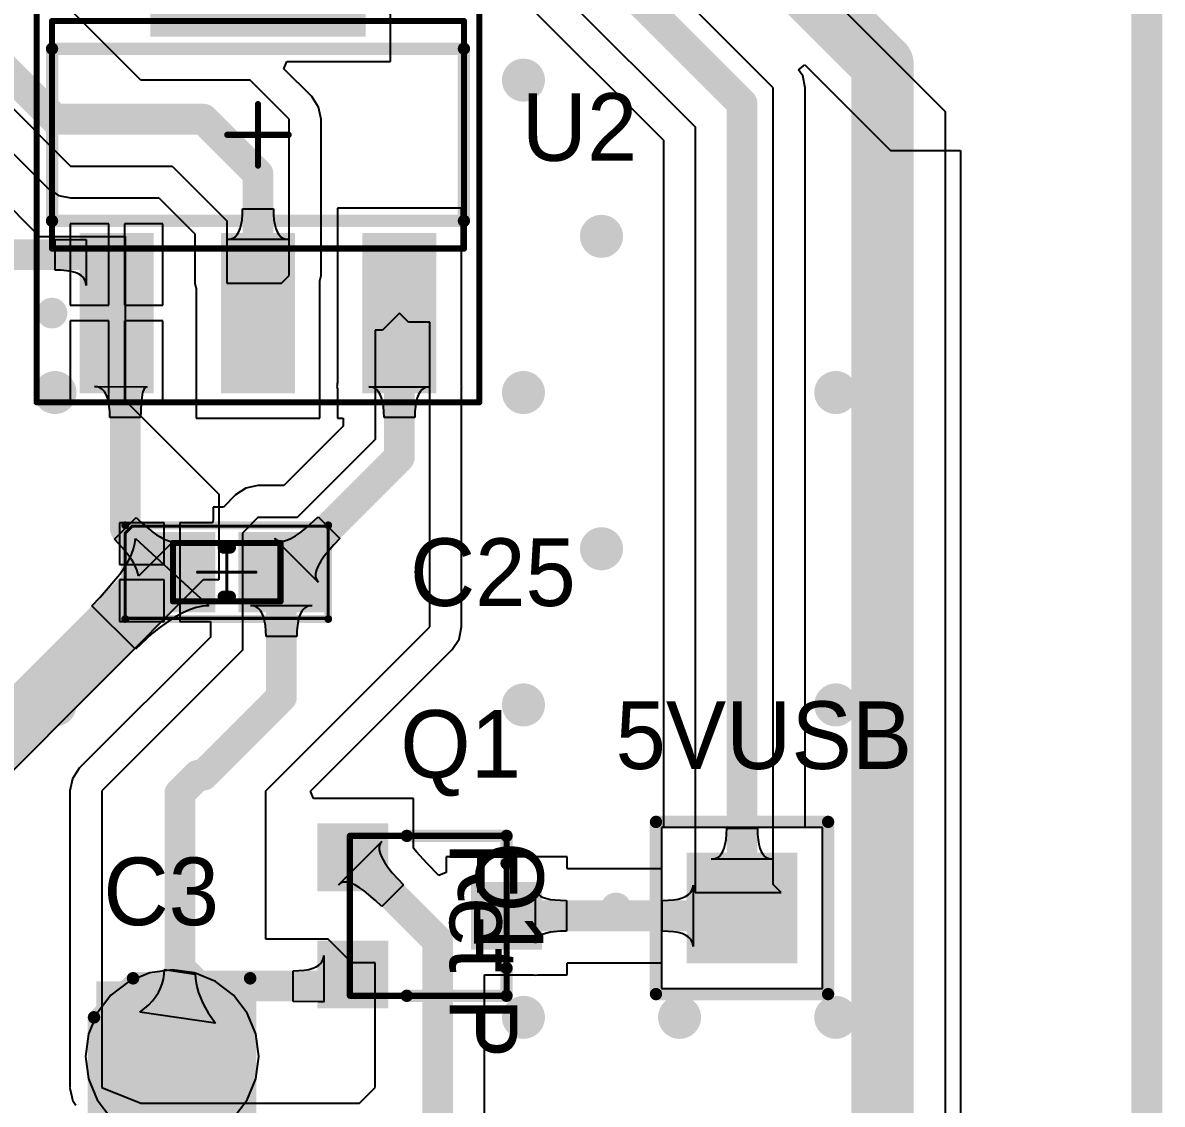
# Model space of a CAD drawing. Header units: millimetres. Extents: x -0.28 to 4.38, y -0.01 to 4.88.
# Drawn here: x 2.669 to 3.399, y 2.439 to 3.132 of the extents above; entities that cross this region are included whole.
import ezdxf

# ---------------------------------------------------------------- set-up
doc = ezdxf.new("R2010")
doc.units = ezdxf.units.MM
doc.header["$MEASUREMENT"] = 0
for name, color, linetype in [('BottomLayer', 5, 'Continuous'), ('BottomSolder', 6, 'Continuous'), ('Mechanical1', 6, 'Continuous'), ('Mechanical13', 56, 'Continuous'), ('Mechanical15', 56, 'Continuous'), ('Mechanical2', 216, 'Continuous'), ('Mechanical3', 76, 'Continuous'), ('Mechanical7', 56, 'Continuous'), ('MultiLayer', 9, 'Continuous'), ('PadHoleLayer', 156, 'Continuous'), ('TopLayer', 1, 'Continuous'), ('TopOverlay', 2, 'Continuous'), ('TopPaste', 8, 'Continuous'), ('TopSolder', 216, 'Continuous'), ('ViaHoleLayer', 16, 'Continuous')]:
    doc.layers.add(name, color=color, linetype=linetype)

# ---------------------------------------------------------------- blocks, each defined once
blk = doc.blocks.new('JP2_CLOSED_22')
at = {"layer": 'BottomLayer', "const_width": 0.035}
for points in [[(-0.0175, 0, 1), (0.0175, 0, 1)], [(-0.0175, -0.1, 1), (0.0175, -0.1, 1)]]:
    blk.add_lwpolyline(points, format="xyb", close=True, dxfattribs=at)
at = {"layer": 'BottomSolder', "const_width": 0.039}
for points in [[(-0.0195, 0, 1), (0.0195, 0, 1)], [(-0.0195, -0.1, 1), (0.0195, -0.1, 1)]]:
    blk.add_lwpolyline(points, format="xyb", close=True, dxfattribs=at)
at = {"layer": 'Mechanical2'}
blk.add_solid([(-0.048, -0.151), (0.0495, -0.151), (-0.048, 0.048), (0.0495, 0.048)], dxfattribs=at)
at = {"layer": 'Mechanical3'}
blk.add_solid([(-0.0485, -0.148), (0.0485, -0.148), (-0.0485, 0.048), (0.0485, 0.048)], dxfattribs=at)
at = {"layer": 'MultiLayer', "const_width": 0.035}
for points in [[(-0.0175, 0, 1), (0.0175, 0, 1)], [(-0.0175, -0.1, 1), (0.0175, -0.1, 1)]]:
    blk.add_lwpolyline(points, format="xyb", close=True, dxfattribs=at)
at = {"layer": 'PadHoleLayer', "const_width": 0.02}
for points in [[(-0.01, 0, 1), (0.01, 0, 1)], [(-0.01, -0.1, 1), (0.01, -0.1, 1)]]:
    blk.add_lwpolyline(points, format="xyb", close=True, dxfattribs=at)
at = {"layer": 'TopLayer', "const_width": 0.035}
for points in [[(-0.0175, 0, 1), (0.0175, 0, 1)], [(-0.0175, -0.1, 1), (0.0175, -0.1, 1)]]:
    blk.add_lwpolyline(points, format="xyb", close=True, dxfattribs=at)
at = {"layer": 'TopOverlay', "const_width": 0.008}
for points in [[(-0.05, 0.025), (-0.025, 0.05)], [(-0.025, 0.05), (0.05, 0.05)], [(0.05, 0.05), (0.05, -0.15)], [(-0.05, -0.15), (-0.05, 0.025)], [(-0.05, -0.15), (0.05, -0.15)]]:
    blk.add_lwpolyline(points, dxfattribs=at)
at = {"layer": 'TopOverlay', "const_width": 0.004}
for points in [[(-0.027, 0.05, 1), (-0.023, 0.05, 1)], [(-0.027, 0.05, 1), (-0.023, 0.05, 1)], [(0.048, 0.05, 1), (0.052, 0.05, 1)], [(0.048, 0.05, 1), (0.052, 0.05, 1)], [(-0.052, 0.025, 1), (-0.048, 0.025, 1)], [(-0.052, 0.025, 1), (-0.048, 0.025, 1)], [(-0.052, -0.15, 1), (-0.048, -0.15, 1)], [(-0.052, -0.15, 1), (-0.048, -0.15, 1)], [(0.048, -0.15, 1), (0.052, -0.15, 1)], [(0.048, -0.15, 1), (0.052, -0.15, 1)]]:
    blk.add_lwpolyline(points, format="xyb", close=True, dxfattribs=at)
at = {"layer": 'TopSolder', "const_width": 0.039}
for points in [[(-0.0195, 0, 1), (0.0195, 0, 1)], [(-0.0195, -0.1, 1), (0.0195, -0.1, 1)]]:
    blk.add_lwpolyline(points, format="xyb", close=True, dxfattribs=at)
blk = doc.blocks.new('JP1_D1T_28')
at = {"layer": 'BottomLayer'}
blk.add_solid([(-0.0315, -0.0315), (0.0315, -0.0315), (-0.0315, 0.0315), (0.0315, 0.0315)], dxfattribs=at)
at = {"layer": 'BottomSolder'}
blk.add_solid([(-0.0355, -0.0355), (0.0355, -0.0355), (-0.0355, 0.0355), (0.0355, 0.0355)], dxfattribs=at)
at = {"layer": 'MultiLayer'}
blk.add_solid([(-0.0315, -0.0315), (0.0315, -0.0315), (-0.0315, 0.0315), (0.0315, 0.0315)], dxfattribs=at)
at = {"layer": 'PadHoleLayer', "const_width": 0.02165}
blk.add_lwpolyline([(-0.01083, 0, 1), (0.01083, 0, 1)], format="xyb", close=True, dxfattribs=at)
at = {"layer": 'TopLayer'}
blk.add_solid([(-0.0315, -0.0315), (0.0315, -0.0315), (-0.0315, 0.0315), (0.0315, 0.0315)], dxfattribs=at)
at = {"layer": 'TopOverlay'}
for points, const_width in [([(0.00492, 0.08071, 1), (-0.00492, 0.08071, 1)], 0.00984), ([(-0.00738, 0.08071, 1), (-0.00246, 0.08071, 1)], 0.00492), ([(0.00246, 0.08071, 1), (0.00738, 0.08071, 1)], 0.00492), ([(-0.05709, 0.05512, 1), (-0.05315, 0.05512, 1)], 0.00394), ([(-0.05709, 0.05512, 1), (-0.05315, 0.05512, 1)], 0.00394), ([(0.05315, 0.05512, 1), (0.05709, 0.05512, 1)], 0.00394), ([(0.05315, 0.05512, 1), (0.05709, 0.05512, 1)], 0.00394), ([(-0.05709, -0.05512, 1), (-0.05315, -0.05512, 1)], 0.00394), ([(-0.05709, -0.05512, 1), (-0.05315, -0.05512, 1)], 0.00394), ([(0.05315, -0.05512, 1), (0.05709, -0.05512, 1)], 0.00394), ([(0.05315, -0.05512, 1), (0.05709, -0.05512, 1)], 0.00394)]:
    blk.add_lwpolyline(points, format="xyb", close=True, dxfattribs=dict(at, const_width=const_width))
at = {"layer": 'TopOverlay', "const_width": 0.00787}
for points in [[(-0.05512, 0.05512), (-0.05512, -0.05512)], [(-0.05512, 0.05512), (0.05512, 0.05512)], [(0.05512, 0.05512), (0.05512, -0.05512)], [(-0.05512, -0.05512), (0.05512, -0.05512)]]:
    blk.add_lwpolyline(points, dxfattribs=at)
at = {"layer": 'TopSolder'}
blk.add_solid([(-0.0355, -0.0355), (0.0355, -0.0355), (-0.0355, 0.0355), (0.0355, 0.0355)], dxfattribs=at)
blk = doc.blocks.new('SOT223_39')
at = {"layer": 'Mechanical13', "const_width": 0.00394}
for points in [[(-0.13189, 0.07283), (0.13189, 0.07283)], [(-0.13189, -0.07283), (-0.13189, 0.07283)], [(0.13189, -0.07283), (0.13189, 0.07283)], [(-0.13189, -0.07283), (0.13189, -0.07283)]]:
    blk.add_lwpolyline(points, dxfattribs=at)
at = {"layer": 'Mechanical13', "const_width": 0.00197}
for points in [[(-0.13287, 0.07283, 1), (-0.13091, 0.07283, 1)], [(-0.13287, 0.07283, 1), (-0.13091, 0.07283, 1)], [(0.13091, 0.07283, 1), (0.13287, 0.07283, 1)], [(0.13091, 0.07283, 1), (0.13287, 0.07283, 1)], [(-0.13287, -0.07283, 1), (-0.13091, -0.07283, 1)], [(-0.13287, -0.07283, 1), (-0.13091, -0.07283, 1)], [(0.13091, -0.07283, 1), (0.13287, -0.07283, 1)], [(0.13091, -0.07283, 1), (0.13287, -0.07283, 1)]]:
    blk.add_lwpolyline(points, format="xyb", close=True, dxfattribs=at)
at = {"layer": 'Mechanical15', "const_width": 0.00394}
for points in [[(-0.14173, 0.17126), (0.14173, 0.17126)], [(-0.14173, -0.17126), (-0.14173, 0.17126)], [(0.14173, -0.17126), (0.14173, 0.17126)], [(0, -0.01969), (0, 0.01969)], [(-0.01969, 0), (0.01969, 0)], [(-0.14173, -0.17126), (0.14173, -0.17126)]]:
    blk.add_lwpolyline(points, dxfattribs=at)
at = {"layer": 'Mechanical15', "const_width": 0.00197}
for points in [[(-0.14272, 0.17126, 1), (-0.14075, 0.17126, 1)], [(-0.14272, 0.17126, 1), (-0.14075, 0.17126, 1)], [(0.14075, 0.17126, 1), (0.14272, 0.17126, 1)], [(0.14075, 0.17126, 1), (0.14272, 0.17126, 1)], [(-0.00098, 0.01969, 1), (0.00098, 0.01969, 1)], [(-0.02067, 0, 1), (-0.0187, 0, 1)], [(0.0187, 0, 1), (0.02067, 0, 1)], [(-0.00098, -0.01969, 1), (0.00098, -0.01969, 1)], [(-0.14272, -0.17126, 1), (-0.14075, -0.17126, 1)], [(-0.14272, -0.17126, 1), (-0.14075, -0.17126, 1)], [(0.14075, -0.17126, 1), (0.14272, -0.17126, 1)], [(0.14075, -0.17126, 1), (0.14272, -0.17126, 1)]]:
    blk.add_lwpolyline(points, format="xyb", close=True, dxfattribs=at)
at = {"layer": 'TopLayer'}
for points in [[(0.06496, 0.16142), (-0.06496, 0.16142), (0.06496, 0.06693), (-0.06496, 0.06693)], [(-0.07087, -0.06693), (-0.11024, -0.06693), (-0.07087, -0.16142), (-0.11024, -0.16142)], [(0.01969, -0.06693), (-0.01969, -0.06693), (0.01969, -0.16142), (-0.01969, -0.16142)], [(0.11024, -0.06693), (0.07087, -0.06693), (0.11024, -0.16142), (0.07087, -0.16142)]]:
    blk.add_solid(points, dxfattribs=at)
at = {"layer": 'TopOverlay', "const_width": 0.00787}
for points in [[(-0.13189, 0.05512), (0.13189, 0.05512)], [(-0.13189, -0.05512), (-0.13189, 0.05512)], [(0.13189, -0.05512), (0.13189, 0.05512)], [(-0.13189, -0.05512), (0.13189, -0.05512)]]:
    blk.add_lwpolyline(points, dxfattribs=at)
at = {"layer": 'TopOverlay'}
for points, const_width in [([(-0.13386, 0.05512, 1), (-0.12992, 0.05512, 1)], 0.00394), ([(-0.13386, 0.05512, 1), (-0.12992, 0.05512, 1)], 0.00394), ([(0.12992, 0.05512, 1), (0.13386, 0.05512, 1)], 0.00394), ([(0.12992, 0.05512, 1), (0.13386, 0.05512, 1)], 0.00394), ([(-0.13386, -0.05512, 1), (-0.12992, -0.05512, 1)], 0.00394), ([(-0.13386, -0.05512, 1), (-0.12992, -0.05512, 1)], 0.00394), ([(0.12992, -0.05512, 1), (0.13386, -0.05512, 1)], 0.00394), ([(0.12992, -0.05512, 1), (0.13386, -0.05512, 1)], 0.00394), ([(-0.12697, -0.11417, 1), (-0.13681, -0.11417, 1)], 0.00984), ([(-0.13927, -0.11417, 1), (-0.13435, -0.11417, 1)], 0.00492), ([(-0.12943, -0.11417, 1), (-0.12451, -0.11417, 1)], 0.00492)]:
    blk.add_lwpolyline(points, format="xyb", close=True, dxfattribs=dict(at, const_width=const_width))
at = {"layer": 'TopPaste'}
for points in [[(0.06496, 0.16142), (-0.06496, 0.16142), (0.06496, 0.06693), (-0.06496, 0.06693)], [(-0.07087, -0.06693), (-0.11024, -0.06693), (-0.07087, -0.16142), (-0.11024, -0.16142)], [(0.01969, -0.06693), (-0.01969, -0.06693), (0.01969, -0.16142), (-0.01969, -0.16142)], [(0.11024, -0.06693), (0.07087, -0.06693), (0.11024, -0.16142), (0.07087, -0.16142)]]:
    blk.add_solid(points, dxfattribs=at)
at = {"layer": 'TopSolder'}
for points in [[(0.06896, 0.16542), (-0.06896, 0.16542), (0.06896, 0.06293), (-0.06896, 0.06293)], [(-0.06687, -0.06293), (-0.11424, -0.06293), (-0.06687, -0.16542), (-0.11424, -0.16542)], [(0.02369, -0.06293), (-0.02369, -0.06293), (0.02369, -0.16542), (-0.02369, -0.16542)], [(0.11424, -0.06293), (0.06687, -0.06293), (0.11424, -0.16542), (0.06687, -0.16542)]]:
    blk.add_solid(points, dxfattribs=at)
blk = doc.blocks.new('SOT23F_52')
at = {"layer": 'Mechanical7', "const_width": 0.00394}
for points in [[(-0.05118, -0.05118), (-0.05118, 0.04921)], [(0.05118, 0.04921), (-0.05118, 0.04921)], [(0.05118, -0.05118), (0.05118, 0.04921)], [(0.05118, -0.05118), (-0.05118, -0.05118)]]:
    blk.add_lwpolyline(points, dxfattribs=at)
at = {"layer": 'Mechanical7', "const_width": 0.00197}
for points in [[(-0.05217, 0.04921, 1), (-0.0502, 0.04921, 1)], [(-0.05217, 0.04921, 1), (-0.0502, 0.04921, 1)], [(0.0502, 0.04921, 1), (0.05217, 0.04921, 1)], [(0.0502, 0.04921, 1), (0.05217, 0.04921, 1)], [(-0.05217, -0.05118, 1), (-0.0502, -0.05118, 1)], [(-0.05217, -0.05118, 1), (-0.0502, -0.05118, 1)], [(0.0502, -0.05118, 1), (0.05217, -0.05118, 1)], [(0.0502, -0.05118, 1), (0.05217, -0.05118, 1)]]:
    blk.add_lwpolyline(points, format="xyb", close=True, dxfattribs=at)
at = {"layer": 'Mechanical7'}
for points in [[(-0.01181, 0.04921), (0.01181, 0.04921), (-0.01181, 0.05906), (0.01181, 0.05906)], [(-0.04823, -0.06004), (-0.02461, -0.06004), (-0.04823, -0.0502), (-0.02461, -0.0502)], [(0.02461, -0.06004), (0.04823, -0.06004), (0.02461, -0.0502), (0.04823, -0.0502)]]:
    blk.add_solid(points, dxfattribs=at)
at = {"layer": 'TopLayer'}
for points in [[(-0.01772, 0.03051), (0.01772, 0.03051), (-0.01772, 0.06791), (0.01772, 0.06791)], [(-0.05512, -0.06791), (-0.01969, -0.06791), (-0.05512, -0.03051), (-0.01969, -0.03051)], [(0.01988, -0.06791), (0.05531, -0.06791), (0.01988, -0.03051), (0.05531, -0.03051)]]:
    blk.add_solid(points, dxfattribs=at)
at = {"layer": 'TopOverlay', "const_width": 0.00787}
for points in [[(-0.03346, 0.04921), (-0.05118, 0.04921)], [(-0.05118, -0.01476), (-0.05118, 0.04921)], [(0.03346, 0.04921), (0.05118, 0.04921)], [(0.05118, -0.01476), (0.05118, 0.04921)]]:
    blk.add_lwpolyline(points, dxfattribs=at)
at = {"layer": 'TopOverlay', "const_width": 0.00394}
for points in [[(-0.05315, 0.04921, 1), (-0.04921, 0.04921, 1)], [(-0.05315, 0.04921, 1), (-0.04921, 0.04921, 1)], [(-0.03543, 0.04921, 1), (-0.0315, 0.04921, 1)], [(0.0315, 0.04921, 1), (0.03543, 0.04921, 1)], [(0.04921, 0.04921, 1), (0.05315, 0.04921, 1)], [(0.04921, 0.04921, 1), (0.05315, 0.04921, 1)], [(-0.05315, -0.01476, 1), (-0.04921, -0.01476, 1)], [(0.04921, -0.01476, 1), (0.05315, -0.01476, 1)]]:
    blk.add_lwpolyline(points, format="xyb", close=True, dxfattribs=at)
at = {"layer": 'TopPaste'}
for points in [[(-0.01772, 0.03051), (0.01772, 0.03051), (-0.01772, 0.06791), (0.01772, 0.06791)], [(-0.05512, -0.06791), (-0.01969, -0.06791), (-0.05512, -0.03051), (-0.01969, -0.03051)], [(0.01988, -0.06791), (0.05531, -0.06791), (0.01988, -0.03051), (0.05531, -0.03051)]]:
    blk.add_solid(points, dxfattribs=at)
at = {"layer": 'TopSolder'}
for points in [[(-0.02172, 0.02651), (0.02172, 0.02651), (-0.02172, 0.07191), (0.02172, 0.07191)], [(-0.05912, -0.07191), (-0.01569, -0.07191), (-0.05912, -0.02651), (-0.01569, -0.02651)], [(0.01588, -0.07191), (0.05931, -0.07191), (0.01588, -0.02651), (0.05931, -0.02651)]]:
    blk.add_solid(points, dxfattribs=at)
at = {"layer": 'Mechanical7'}
for s, p in [('Q1', (-0.04724, 0.02953)), ('Fet P', (-0.04724, 0.0128))]:
    blk.add_text(s, height=0.043307, dxfattribs=at).set_placement(p)
blk = doc.blocks.new('CN_SMD_0603_____76')
at = {"layer": 'Mechanical13', "const_width": 0.00394}
for points in [[(-0.03445, 0.0187), (0.03445, 0.0187)], [(-0.03445, -0.0187), (-0.03445, 0.0187)], [(0.03445, -0.0187), (0.03445, 0.0187)], [(-0.03445, -0.0187), (0.03445, -0.0187)]]:
    blk.add_lwpolyline(points, dxfattribs=at)
at = {"layer": 'Mechanical13', "const_width": 0.00197}
for points in [[(-0.03543, 0.0187, 1), (-0.03346, 0.0187, 1)], [(-0.03543, 0.0187, 1), (-0.03346, 0.0187, 1)], [(0.03346, 0.0187, 1), (0.03543, 0.0187, 1)], [(0.03346, 0.0187, 1), (0.03543, 0.0187, 1)], [(-0.03543, -0.0187, 1), (-0.03346, -0.0187, 1)], [(-0.03543, -0.0187, 1), (-0.03346, -0.0187, 1)], [(0.03346, -0.0187, 1), (0.03543, -0.0187, 1)], [(0.03346, -0.0187, 1), (0.03543, -0.0187, 1)]]:
    blk.add_lwpolyline(points, format="xyb", close=True, dxfattribs=at)
at = {"layer": 'Mechanical15', "const_width": 0.00197}
for points in [[(-0.065, 0.025), (-0.06047, 0.02953)], [(-0.06047, 0.02953), (0.065, 0.02953)], [(0.065, 0.02953), (0.065, -0.02953)], [(-0.065, -0.02953), (-0.065, 0.025)], [(0, -0.0187), (0, 0.0187)], [(-0.0187, 0), (0.0187, 0)], [(-0.065, -0.02953), (0.065, -0.02953)]]:
    blk.add_lwpolyline(points, dxfattribs=at)
at = {"layer": 'Mechanical15', "const_width": 0.000984}
for points in [[(-0.06096, 0.02953, 1), (-0.05998, 0.02953, 1)], [(-0.06096, 0.02953, 1), (-0.05998, 0.02953, 1)], [(0.06451, 0.02953, 1), (0.06549, 0.02953, 1)], [(0.06451, 0.02953, 1), (0.06549, 0.02953, 1)], [(-0.06549, 0.025, 1), (-0.06451, 0.025, 1)], [(-0.06549, 0.025, 1), (-0.06451, 0.025, 1)], [(-0.00049, 0.0187, 1), (0.00049, 0.0187, 1)], [(-0.01919, 0, 1), (-0.01821, 0, 1)], [(0.01821, 0, 1), (0.01919, 0, 1)], [(-0.00049, -0.0187, 1), (0.00049, -0.0187, 1)], [(-0.06549, -0.02953, 1), (-0.06451, -0.02953, 1)], [(-0.06549, -0.02953, 1), (-0.06451, -0.02953, 1)], [(0.06451, -0.02953, 1), (0.06549, -0.02953, 1)], [(0.06451, -0.02953, 1), (0.06549, -0.02953, 1)]]:
    blk.add_lwpolyline(points, format="xyb", close=True, dxfattribs=at)
at = {"layer": 'TopLayer'}
for points in [[(-0.01138, -0.02165), (-0.01138, 0.02165), (-0.05862, -0.02165), (-0.05862, 0.02165)], [(0.05862, -0.02165), (0.05862, 0.02165), (0.01138, -0.02165), (0.01138, 0.02165)]]:
    blk.add_solid(points, dxfattribs=at)
at = {"layer": 'TopOverlay'}
for points, const_width in [([(-0.065, 0.03), (0.065, 0.03)], 0.005), ([(-0.065, -0.03), (-0.065, 0.03)], 0.005), ([(0.065, -0.03), (0.065, 0.03)], 0.005), ([(-0.00197, 0.01575), (0.00197, 0.01575)], 0.00787), ([(-0.00197, -0.01575), (0.00197, -0.01575)], 0.00787), ([(-0.065, -0.03), (0.065, -0.03)], 0.005)]:
    blk.add_lwpolyline(points, dxfattribs=dict(at, const_width=const_width))
for points, const_width in [([(-0.06625, 0.03, 1), (-0.06375, 0.03, 1)], 0.0025), ([(-0.06625, 0.03, 1), (-0.06375, 0.03, 1)], 0.0025), ([(0.06375, 0.03, 1), (0.06625, 0.03, 1)], 0.0025), ([(0.06375, 0.03, 1), (0.06625, 0.03, 1)], 0.0025), ([(-0.00394, 0.01575, 1), (0, 0.01575, 1)], 0.00394), ([(0, 0.01575, 1), (0.00394, 0.01575, 1)], 0.00394), ([(-0.00394, -0.01575, 1), (0, -0.01575, 1)], 0.00394), ([(0, -0.01575, 1), (0.00394, -0.01575, 1)], 0.00394), ([(-0.06625, -0.03, 1), (-0.06375, -0.03, 1)], 0.0025), ([(-0.06625, -0.03, 1), (-0.06375, -0.03, 1)], 0.0025), ([(0.06375, -0.03, 1), (0.06625, -0.03, 1)], 0.0025), ([(0.06375, -0.03, 1), (0.06625, -0.03, 1)], 0.0025)]:
    blk.add_lwpolyline(points, format="xyb", close=True, dxfattribs=dict(at, const_width=const_width))
at = {"layer": 'TopPaste'}
for points in [[(-0.01138, -0.02165), (-0.01138, 0.02165), (-0.05862, -0.02165), (-0.05862, 0.02165)], [(0.05862, -0.02165), (0.05862, 0.02165), (0.01138, -0.02165), (0.01138, 0.02165)]]:
    blk.add_solid(points, dxfattribs=at)
at = {"layer": 'TopSolder'}
for points in [[(-0.00738, -0.02565), (-0.00738, 0.02565), (-0.06262, -0.02565), (-0.06262, 0.02565)], [(0.06262, -0.02565), (0.06262, 0.02565), (0.00738, -0.02565), (0.00738, 0.02565)]]:
    blk.add_solid(points, dxfattribs=at)

msp = doc.modelspace()

# ---------------------------------------------------------------- linework, layer by layer
at = {"layer": 'BottomLayer'}
for p, q in [((2.845, 3.49), (3.26, 3.075)), ((3.26, 3.075), (3.26, 1.69609)), ((3.1815, 2.6165), (3.0785, 2.6165)), ((3.0785, 2.6165), (3.0785, 2.5135)), ((3.1815, 2.5135), (3.1815, 2.6165)), ((2.765, 2.52547), (2.75064, 2.52358)), ((2.77936, 2.52358), (2.765, 2.52547)), ((2.73726, 2.51804), (2.72577, 2.50923)), ((2.75064, 2.52358), (2.73726, 2.51804)), ((2.79274, 2.51804), (2.77936, 2.52358)), ((2.80423, 2.50923), (2.79274, 2.51804)), ((3.0785, 2.5135), (3.1815, 2.5135)), ((2.72577, 2.50923), (2.71696, 2.49774)), ((2.81304, 2.49774), (2.80423, 2.50923)), ((2.71696, 2.49774), (2.71142, 2.48436)), ((2.81858, 2.48436), (2.81304, 2.49774)), ((2.71142, 2.48436), (2.70953, 2.47)), ((2.82047, 2.47), (2.81858, 2.48436)), ((2.70953, 2.47), (2.71142, 2.45564)), ((2.81858, 2.45564), (2.82047, 2.47)), ((2.71142, 2.45564), (2.71696, 2.44226)), ((2.81304, 2.44226), (2.81858, 2.45564)), ((2.71696, 2.44226), (2.72577, 2.43077)), ((2.80423, 2.43077), (2.81304, 2.44226))]:
    msp.add_line(p, q, dxfattribs=at)
for points, const_width in [([(2.98311, 3.095, 1), (2.99689, 3.095, 1)], 0.01378), ([(3.03311, 2.995, 1), (3.04689, 2.995, 1)], 0.01378), ([(2.68311, 2.895, 1), (2.69689, 2.895, 1)], 0.01378), ([(2.98311, 2.895, 1), (2.99689, 2.895, 1)], 0.01378), ([(3.18311, 2.895, 1), (3.19689, 2.895, 1)], 0.01378), ([(3.03311, 2.795, 1), (3.04689, 2.795, 1)], 0.01378), ([(2.68311, 2.695, 1), (2.69689, 2.695, 1)], 0.01378), ([(2.98311, 2.695, 1), (2.99689, 2.695, 1)], 0.01378), ([(3.18311, 2.695, 1), (3.19689, 2.695, 1)], 0.01378), ([(2.98311, 2.495, 1), (2.99689, 2.495, 1)], 0.01378), ([(3.08311, 2.495, 1), (3.09689, 2.495, 1)], 0.01378), ([(3.18311, 2.495, 1), (3.19689, 2.495, 1)], 0.01378), ([(2.76971, 2.47963, 1), (2.77955, 2.47963, 1)], 0.00984), ([(2.76008, 2.47, 1), (2.76992, 2.47, 1)], 0.00984)]:
    msp.add_lwpolyline(points, format="xyb", close=True, dxfattribs=dict(at, const_width=const_width))
at = {"layer": 'BottomLayer', "const_width": 0.01969}
msp.add_lwpolyline([(2.765, 2.47), (2.77463, 2.47963)], dxfattribs=at)
at = {"layer": 'Mechanical1'}
for const_width in [0.01969, 0.01181]:
    msp.add_lwpolyline([(3.38925, 0.15387), (3.38925, 3.61843)], dxfattribs=dict(at, const_width=const_width))
at = {"layer": 'MultiLayer', "const_width": 0.01378}
for points in [[(2.98311, 3.095, 1), (2.99689, 3.095, 1)], [(3.03311, 2.995, 1), (3.04689, 2.995, 1)], [(2.68311, 2.895, 1), (2.69689, 2.895, 1)], [(2.98311, 2.895, 1), (2.99689, 2.895, 1)], [(3.18311, 2.895, 1), (3.19689, 2.895, 1)], [(3.03311, 2.795, 1), (3.04689, 2.795, 1)], [(2.68311, 2.695, 1), (2.69689, 2.695, 1)], [(2.98311, 2.695, 1), (2.99689, 2.695, 1)], [(3.18311, 2.695, 1), (3.19689, 2.695, 1)], [(2.98311, 2.495, 1), (2.99689, 2.495, 1)], [(3.08311, 2.495, 1), (3.09689, 2.495, 1)], [(3.18311, 2.495, 1), (3.19689, 2.495, 1)]]:
    msp.add_lwpolyline(points, format="xyb", close=True, dxfattribs=at)
at = {"layer": 'TopLayer'}
for p, q in [((3.15, 3.09), (2.62, 3.62)), ((2.57, 3.595), (3.1, 3.065)), ((2.90958, 3.22658), (3.07961, 3.05655)), ((2.90496, 3.10693), (2.90496, 3.22467)), ((2.745, 3.095), (2.675, 3.165)), ((2.83653, 3.10231), (2.83844, 3.10693)), ((2.85442, 3.08442), (2.83653, 3.10231)), ((2.83844, 3.10693), (2.90496, 3.10693)), ((3.16625, 3.10168), (3.17013, 3.10487)), ((3.16884, 3.0978), (3.16625, 3.10168)), ((3.17013, 3.10487), (3.225, 3.05)), ((2.815, 3.095), (2.745, 3.095)), ((2.84, 3.07), (2.815, 3.095)), ((3.17039, 3.09), (3.16884, 3.0978)), ((2.65, 3.09), (2.7, 3.04)), ((3.15, 2.58), (3.15, 3.09)), ((3.17039, 2.6165), (3.17039, 3.09)), ((2.85884, 3.0778), (2.85442, 3.08442)), ((2.86039, 3.07), (2.85884, 3.0778)), ((2.64474, 3.06642), (2.68558, 3.02558)), ((2.84, 2.97), (2.84, 3.07)), ((2.86039, 2.97), (2.86039, 3.07)), ((3.1, 3.065), (3.1, 2.575)), ((2.615, 3.06), (2.68, 2.995)), ((3.07961, 3.05655), (3.07961, 2.6165)), ((3.225, 3.05), (3.27, 3.05)), ((3.27, 3.05), (3.27, 0.215)), ((2.7, 3.04), (2.765, 3.04)), ((2.765, 3.04), (2.8, 3.005)), ((2.68558, 3.02558), (2.6922, 3.02116)), ((2.6922, 3.02116), (2.7, 3.01961)), ((2.7, 3.01961), (2.75655, 3.01961)), ((2.75655, 3.01961), (2.77961, 2.99655)), ((2.80977, 3.00555), (2.81006, 3.0089)), ((2.81006, 3.0089), (2.81016, 3.01264)), ((2.81016, 3.01264), (2.82984, 3.01264)), ((2.82984, 3.01264), (2.82994, 3.0089)), ((2.82994, 3.0089), (2.83023, 3.00555)), ((2.95024, 3.01307), (2.87087, 3.01307)), ((2.87087, 3.01307), (2.87087, 2.90137)), ((2.95024, 2.94078), (2.95024, 3.01307)), ((2.72445, 3.00307), (2.69976, 3.00307)), ((2.69976, 3.00307), (2.69976, 2.95083)), ((2.72445, 2.95083), (2.72445, 3.00307)), ((2.75913, 3.00307), (2.73445, 3.00307)), ((2.73445, 3.00307), (2.73445, 2.95083)), ((2.75913, 2.95083), (2.75913, 3.00307)), ((2.8, 3.005), (2.8, 2.965)), ((2.80773, 2.99787), (2.8086, 3.00004)), ((2.8086, 3.00004), (2.80928, 3.0026)), ((2.80928, 3.0026), (2.80977, 3.00555)), ((2.83023, 3.00555), (2.83072, 3.0026)), ((2.83072, 3.0026), (2.8314, 3.00004)), ((2.8314, 3.00004), (2.83227, 2.99787)), ((2.68, 2.995), (2.735, 2.995)), ((2.6902, 2.97339), (2.6902, 2.99307)), ((2.6902, 2.99307), (2.70988, 2.99295)), ((2.70988, 2.99295), (2.71, 2.96354)), ((2.735, 2.995), (2.735, 2.89)), ((2.77961, 2.99655), (2.77961, 2.965)), ((2.80043, 2.99295), (2.80228, 2.99315)), ((2.83956, 2.99295), (2.80043, 2.99295)), ((2.80228, 2.99315), (2.80394, 2.99374)), ((2.80394, 2.99374), (2.80539, 2.99472)), ((2.80539, 2.99472), (2.80666, 2.9961)), ((2.80666, 2.9961), (2.80773, 2.99787)), ((2.83227, 2.99787), (2.83334, 2.9961)), ((2.83334, 2.9961), (2.83461, 2.99472)), ((2.83461, 2.99472), (2.83606, 2.99374)), ((2.83606, 2.99374), (2.83772, 2.99315)), ((2.83772, 2.99315), (2.83956, 2.99295)), ((2.69395, 2.97329), (2.6902, 2.97339)), ((2.69732, 2.97299), (2.69395, 2.97329)), ((2.70028, 2.9725), (2.69732, 2.97299)), ((2.70285, 2.97181), (2.70028, 2.9725)), ((2.70503, 2.97093), (2.70285, 2.97181)), ((2.70682, 2.96984), (2.70503, 2.97093)), ((2.835, 2.965), (2.84, 2.97)), ((2.85968, 2.96645), (2.86039, 2.97)), ((2.7082, 2.96856), (2.70682, 2.96984)), ((2.7092, 2.96709), (2.7082, 2.96856)), ((2.7098, 2.96541), (2.7092, 2.96709)), ((2.71, 2.96354), (2.7098, 2.96541)), ((2.77961, 2.965), (2.78031, 2.96145)), ((2.8, 2.965), (2.835, 2.965)), ((2.85968, 2.87858), (2.85968, 2.96645)), ((2.78031, 2.96145), (2.78031, 2.87858)), ((2.69976, 2.95083), (2.72445, 2.95083)), ((2.73445, 2.95083), (2.75913, 2.95083)), ((2.72445, 2.94083), (2.69976, 2.94083)), ((2.69976, 2.94083), (2.69976, 2.88858)), ((2.72445, 2.88858), (2.72445, 2.94083)), ((2.75913, 2.94083), (2.73445, 2.94083)), ((2.73445, 2.94083), (2.73445, 2.88858)), ((2.75913, 2.88858), (2.75913, 2.94083)), ((2.91055, 2.94583), (2.89972, 2.935)), ((2.91638, 2.94), (2.91055, 2.94583)), ((2.95039, 2.94), (2.95024, 2.94078)), ((2.89972, 2.935), (2.895, 2.935)), ((2.895, 2.935), (2.895, 2.865)), ((2.93, 2.94), (2.91638, 2.94)), ((2.93, 2.745), (2.93, 2.94)), ((2.95039, 2.90087), (2.95039, 2.94)), ((2.71719, 2.89862), (2.71531, 2.89882)), ((2.71531, 2.89882), (2.74901, 2.8987)), ((2.71886, 2.89802), (2.71719, 2.89862)), ((2.72033, 2.89703), (2.71886, 2.89802)), ((2.72161, 2.89564), (2.72033, 2.89703)), ((2.74751, 2.89792), (2.74689, 2.89693)), ((2.74822, 2.89851), (2.74751, 2.89792)), ((2.74901, 2.8987), (2.74822, 2.89851)), ((2.87081, 2.89977), (2.87059, 2.8987)), ((2.87059, 2.8987), (2.87087, 2.89734)), ((2.87087, 2.90137), (2.87071, 2.90086)), ((2.87071, 2.90086), (2.87081, 2.89977)), ((2.87087, 2.89734), (2.87087, 2.87858)), ((2.89283, 2.89851), (2.89099, 2.8987)), ((2.89099, 2.8987), (2.93012, 2.8987)), ((2.89449, 2.89792), (2.89283, 2.89851)), ((2.89594, 2.89693), (2.89449, 2.89792)), ((2.92662, 2.89792), (2.92516, 2.89693)), ((2.92827, 2.89851), (2.92662, 2.89792)), ((2.93012, 2.8987), (2.92827, 2.89851)), ((2.95039, 2.90086), (2.95039, 2.90087)), ((2.95039, 2.90085), (2.95039, 2.90086)), ((2.95039, 2.89929), (2.95039, 2.90085)), ((2.95051, 2.8987), (2.95039, 2.89929)), ((2.95039, 2.89812), (2.95051, 2.8987)), ((2.95039, 2.745), (2.95039, 2.89812)), ((2.7227, 2.89385), (2.72161, 2.89564)), ((2.72358, 2.89168), (2.7227, 2.89385)), ((2.72427, 2.8891), (2.72358, 2.89168)), ((2.735, 2.89), (2.795, 2.83)), ((2.74551, 2.89162), (2.74522, 2.88906)), ((2.74589, 2.89378), (2.74551, 2.89162)), ((2.74634, 2.89555), (2.74589, 2.89378)), ((2.74689, 2.89693), (2.74634, 2.89555)), ((2.89721, 2.89555), (2.89594, 2.89693)), ((2.89828, 2.89378), (2.89721, 2.89555)), ((2.89915, 2.89162), (2.89828, 2.89378)), ((2.89983, 2.88906), (2.89915, 2.89162)), ((2.92195, 2.89162), (2.92127, 2.88906)), ((2.92282, 2.89378), (2.92195, 2.89162)), ((2.92389, 2.89555), (2.92282, 2.89378)), ((2.92516, 2.89693), (2.92389, 2.89555)), ((2.69976, 2.88858), (2.72445, 2.88858)), ((2.72476, 2.88614), (2.72427, 2.8891)), ((2.72506, 2.88277), (2.72476, 2.88614)), ((2.72516, 2.87902), (2.72506, 2.88277)), ((2.73445, 2.88858), (2.75913, 2.88858)), ((2.74488, 2.88276), (2.74484, 2.87902)), ((2.74522, 2.88906), (2.74488, 2.88276)), ((2.90032, 2.8861), (2.89983, 2.88906)), ((2.90061, 2.88276), (2.90032, 2.8861)), ((2.90071, 2.87902), (2.90061, 2.88276)), ((2.92049, 2.88276), (2.92039, 2.87902)), ((2.92078, 2.8861), (2.92049, 2.88276)), ((2.92127, 2.88906), (2.92078, 2.8861)), ((2.74484, 2.87902), (2.72516, 2.87902)), ((2.78031, 2.87858), (2.85968, 2.87858)), ((2.87087, 2.87858), (2.87461, 2.87858)), ((2.87461, 2.87858), (2.87461, 2.87345)), ((2.92039, 2.87902), (2.90071, 2.87902)), ((2.87461, 2.87345), (2.83655, 2.83539)), ((2.895, 2.865), (2.845, 2.815)), ((2.8122, 2.83384), (2.80558, 2.82942)), ((2.82, 2.83539), (2.8122, 2.83384)), ((2.83655, 2.83539), (2.82, 2.83539)), ((2.795, 2.83), (2.795, 2.775)), ((2.80558, 2.82942), (2.79782, 2.82165)), ((2.79782, 2.82165), (2.79138, 2.82165)), ((2.79138, 2.82165), (2.79138, 2.81313)), ((2.72804, 2.80107), (2.74196, 2.81499)), ((2.76, 2.81165), (2.73138, 2.81165)), ((2.73138, 2.81165), (2.73138, 2.785)), ((2.74196, 2.81499), (2.74476, 2.81227)), ((2.74476, 2.81227), (2.75258, 2.80567)), ((2.76, 2.785), (2.76, 2.81165)), ((2.79093, 2.81165), (2.77, 2.81165)), ((2.77, 2.81165), (2.77, 2.78)), ((2.79116, 2.8128), (2.79093, 2.81165)), ((2.79138, 2.81313), (2.79116, 2.8128)), ((2.82, 2.815), (2.81, 2.805)), ((2.845, 2.815), (2.82, 2.815)), ((2.85071, 2.80821), (2.8585, 2.81545)), ((2.8585, 2.81545), (2.87242, 2.80153)), ((2.75258, 2.80567), (2.75499, 2.80399)), ((2.75499, 2.80399), (2.7573, 2.80258)), ((2.7573, 2.80258), (2.75951, 2.80142)), ((2.81, 2.805), (2.81, 2.73)), ((2.8411, 2.80153), (2.84403, 2.8032)), ((2.84403, 2.8032), (2.84723, 2.80543)), ((2.84723, 2.80543), (2.85071, 2.80821)), ((2.73076, 2.79827), (2.72804, 2.80107)), ((2.73322, 2.79556), (2.73076, 2.79827)), ((2.73736, 2.79045), (2.73322, 2.79556)), ((2.73899, 2.79126), (2.74038, 2.79494)), ((2.74038, 2.79494), (2.74122, 2.79836)), ((2.74122, 2.79836), (2.7415, 2.80153)), ((2.7415, 2.80153), (2.7885, 2.75847)), ((2.76555, 2.79952), (2.74351, 2.77748)), ((2.75951, 2.80142), (2.76162, 2.80053)), ((2.76162, 2.80053), (2.76364, 2.79989)), ((2.76364, 2.79989), (2.76555, 2.79952)), ((2.8585, 2.77369), (2.83066, 2.80153)), ((2.83066, 2.80153), (2.83219, 2.80042)), ((2.83219, 2.80042), (2.834, 2.79986)), ((2.834, 2.79986), (2.83609, 2.79986)), ((2.83609, 2.79986), (2.83846, 2.80042)), ((2.83846, 2.80042), (2.8411, 2.80153)), ((2.86852, 2.7975), (2.8624, 2.79026)), ((2.87242, 2.80153), (2.86852, 2.7975)), ((2.73704, 2.78733), (2.73899, 2.79126)), ((2.73904, 2.78804), (2.73736, 2.79045)), ((2.74046, 2.78573), (2.73904, 2.78804)), ((2.8624, 2.79026), (2.86017, 2.78706)), ((2.73138, 2.785), (2.76, 2.785)), ((2.73148, 2.77872), (2.73454, 2.78315)), ((2.73454, 2.78315), (2.73704, 2.78733)), ((2.74161, 2.78352), (2.74046, 2.78573)), ((2.7425, 2.78141), (2.74161, 2.78352)), ((2.74314, 2.7794), (2.7425, 2.78141)), ((2.85739, 2.78149), (2.85683, 2.77912)), ((2.8585, 2.78413), (2.85739, 2.78149)), ((2.86017, 2.78706), (2.8585, 2.78413)), ((2.785, 2.775), (2.65, 2.64)), ((2.71895, 2.76391), (2.73148, 2.77872)), ((2.76, 2.775), (2.73138, 2.775)), ((2.73138, 2.775), (2.73138, 2.74835)), ((2.74351, 2.77748), (2.74314, 2.7794)), ((2.76, 2.74835), (2.76, 2.775)), ((2.77, 2.78), (2.77, 2.74835)), ((2.795, 2.775), (2.785, 2.775)), ((2.85683, 2.77912), (2.85683, 2.77704)), ((2.85683, 2.77704), (2.85739, 2.77523)), ((2.85739, 2.77523), (2.8585, 2.77369)), ((2.71366, 2.75847), (2.71895, 2.76391)), ((2.7415, 2.73063), (2.71366, 2.75847)), ((2.7885, 2.75847), (2.78458, 2.75819)), ((2.81718, 2.75839), (2.81531, 2.75859)), ((2.81531, 2.75859), (2.85468, 2.75859)), ((2.81886, 2.75779), (2.81718, 2.75839)), ((2.85281, 2.75839), (2.85114, 2.75779)), ((2.85468, 2.75859), (2.85281, 2.75839)), ((2.76717, 2.75151), (2.76238, 2.74844)), ((2.77178, 2.75401), (2.76717, 2.75151)), ((2.77622, 2.75596), (2.77178, 2.75401)), ((2.78049, 2.75735), (2.77622, 2.75596)), ((2.78458, 2.75819), (2.78049, 2.75735)), ((2.82033, 2.7568), (2.81886, 2.75779)), ((2.82161, 2.75542), (2.82033, 2.7568)), ((2.8227, 2.75364), (2.82161, 2.75542)), ((2.82358, 2.75146), (2.8227, 2.75364)), ((2.82427, 2.74888), (2.82358, 2.75146)), ((2.84642, 2.75146), (2.84573, 2.74888)), ((2.8473, 2.75364), (2.84642, 2.75146)), ((2.84839, 2.75542), (2.8473, 2.75364)), ((2.84967, 2.7568), (2.84839, 2.75542)), ((2.85114, 2.75779), (2.84967, 2.7568)), ((2.73138, 2.74835), (2.76, 2.74835)), ((2.75742, 2.74483), (2.75229, 2.74065)), ((2.76238, 2.74844), (2.75742, 2.74483)), ((2.77, 2.74835), (2.78961, 2.74835)), ((2.78961, 2.74835), (2.78961, 2.73845)), ((2.82476, 2.74591), (2.82427, 2.74888)), ((2.82506, 2.74254), (2.82476, 2.74591)), ((2.825, 2.64), (2.93, 2.745)), ((2.84524, 2.74591), (2.84494, 2.74254)), ((2.84573, 2.74888), (2.84524, 2.74591)), ((2.94884, 2.7372), (2.95039, 2.745)), ((2.78961, 2.73845), (2.70558, 2.65442)), ((2.75229, 2.74065), (2.7415, 2.73063)), ((2.82516, 2.73878), (2.82506, 2.74254)), ((2.84484, 2.73878), (2.82516, 2.73878)), ((2.84494, 2.74254), (2.84484, 2.73878)), ((2.94442, 2.73058), (2.94884, 2.7372)), ((2.81, 2.73), (2.72, 2.64)), ((2.85358, 2.63974), (2.94442, 2.73058)), ((2.70558, 2.65442), (2.70116, 2.6478)), ((2.70116, 2.6478), (2.69961, 2.64)), ((2.69961, 2.64), (2.69961, 2.45)), ((2.72, 2.64), (2.72, 2.45)), ((2.825, 2.545), (2.825, 2.64)), ((2.85549, 2.63512), (2.85358, 2.63974)), ((2.91949, 2.63512), (2.85549, 2.63512)), ((2.91949, 2.60841), (2.91949, 2.63512)), ((3.07961, 2.6165), (3.0785, 2.6165)), ((3.0785, 2.6165), (3.0785, 2.59023)), ((3.12006, 2.6123), (3.12016, 2.61606)), ((3.12016, 2.61606), (3.13984, 2.61606)), ((3.13984, 2.61606), (3.13994, 2.6123)), ((3.1815, 2.6165), (3.17039, 2.6165)), ((3.1815, 2.5135), (3.1815, 2.6165)), ((2.87153, 2.57993), (2.89925, 2.60764)), ((2.89815, 2.60612), (2.8976, 2.60432)), ((2.89925, 2.60764), (2.89815, 2.60612)), ((2.91964, 2.60764), (2.91949, 2.60841)), ((2.91949, 2.60688), (2.91964, 2.60764)), ((2.91949, 2.60344), (2.91949, 2.60688)), ((3.11858, 2.60339), (3.11927, 2.60596)), ((3.11927, 2.60596), (3.11976, 2.60893)), ((3.11976, 2.60893), (3.12006, 2.6123)), ((3.13994, 2.6123), (3.14024, 2.60893)), ((3.14024, 2.60893), (3.14073, 2.60596)), ((3.14073, 2.60596), (3.14142, 2.60339)), ((2.8976, 2.60432), (2.89761, 2.60224)), ((2.89761, 2.60224), (2.89818, 2.59988)), ((2.89818, 2.59988), (2.89931, 2.59723)), ((2.91956, 2.60334), (2.91949, 2.60344)), ((2.92147, 2.60096), (2.91956, 2.60334)), ((2.92822, 2.59369), (2.92147, 2.60096)), ((2.99509, 2.59781), (2.99482, 2.59772)), ((2.99645, 2.59772), (2.99509, 2.59781)), ((2.99779, 2.59799), (2.99645, 2.59772)), ((2.99916, 2.59772), (2.99779, 2.59799)), ((3.11386, 2.59705), (3.11533, 2.59804)), ((3.11533, 2.59804), (3.11661, 2.59942)), ((3.11661, 2.59942), (3.1177, 2.60121)), ((3.1177, 2.60121), (3.11858, 2.60339)), ((3.14142, 2.60339), (3.1423, 2.60121)), ((3.1423, 2.60121), (3.14339, 2.59942)), ((3.14339, 2.59942), (3.14467, 2.59804)), ((3.14467, 2.59804), (3.14614, 2.59705)), ((2.89931, 2.59723), (2.90099, 2.59431)), ((2.90099, 2.59431), (2.90323, 2.59111)), ((2.90323, 2.59111), (2.90603, 2.58762)), ((2.9285, 2.59324), (2.92822, 2.59369)), ((2.93589, 2.58585), (2.9285, 2.59324)), ((2.99482, 2.59772), (2.94051, 2.59772)), ((2.94051, 2.59772), (2.94051, 2.58776)), ((3.01791, 2.59772), (2.99916, 2.59772)), ((3.01791, 2.59023), (3.01791, 2.59772)), ((3.11031, 2.59626), (3.11219, 2.59645)), ((3.14968, 2.59626), (3.11031, 2.59626)), ((3.11219, 2.59645), (3.11386, 2.59705)), ((3.14614, 2.59705), (3.14781, 2.59645)), ((3.14781, 2.59645), (3.14968, 2.59626)), ((2.90603, 2.58762), (2.91329, 2.57981)), ((2.94051, 2.58776), (2.93589, 2.58585)), ((3.01849, 2.5901), (3.01791, 2.59023)), ((3.07784, 2.5901), (3.01849, 2.5901)), ((3.07841, 2.59023), (3.07784, 2.5901)), ((3.0785, 2.59023), (3.07841, 2.59023)), ((2.87305, 2.58103), (2.87153, 2.57993)), ((2.87485, 2.58157), (2.87305, 2.58103)), ((2.87693, 2.58156), (2.87485, 2.58157)), ((2.8793, 2.58099), (2.87693, 2.58156)), ((2.88194, 2.57987), (2.8793, 2.58099)), ((2.88486, 2.57818), (2.88194, 2.57987)), ((2.88807, 2.57594), (2.88486, 2.57818)), ((2.89532, 2.5698), (2.88807, 2.57594)), ((2.91329, 2.57981), (2.89937, 2.56589)), ((2.99779, 2.5424), (2.99779, 2.5776)), ((2.99779, 2.5776), (2.99799, 2.57612)), ((2.99799, 2.57612), (2.99858, 2.57481)), ((3.09696, 2.57467), (3.09795, 2.57614)), ((3.09795, 2.57614), (3.09855, 2.57781)), ((3.09855, 2.57781), (3.09874, 2.57969)), ((3.09874, 2.57969), (3.09874, 2.54032)), ((3.155, 2.575), (3.15, 2.58)), ((2.89937, 2.56589), (2.89532, 2.5698)), ((2.99858, 2.57481), (2.99957, 2.57364)), ((2.99957, 2.57364), (3.00094, 2.57263)), ((3.00094, 2.57263), (3.00271, 2.57178)), ((3.00271, 2.57178), (3.00488, 2.57108)), ((3.00488, 2.57108), (3.00744, 2.57054)), ((3.00744, 2.57054), (3.01039, 2.57015)), ((3.01039, 2.57015), (3.01374, 2.56992)), ((3.01374, 2.56992), (3.01748, 2.56984)), ((3.01748, 2.56984), (3.01748, 2.55016)), ((3.07894, 2.56984), (3.0827, 2.56994)), ((3.07894, 2.55016), (3.07894, 2.56984)), ((3.0827, 2.56994), (3.08607, 2.57024)), ((3.08607, 2.57024), (3.08904, 2.57073)), ((3.08904, 2.57073), (3.09161, 2.57142)), ((3.09161, 2.57142), (3.09379, 2.5723)), ((3.09379, 2.5723), (3.09558, 2.57339)), ((3.09558, 2.57339), (3.09696, 2.57467)), ((3.1, 2.575), (3.155, 2.575)), ((3.00094, 2.54737), (2.99957, 2.54636)), ((3.00271, 2.54822), (3.00094, 2.54737)), ((3.00488, 2.54892), (3.00271, 2.54822)), ((3.00744, 2.54946), (3.00488, 2.54892)), ((3.01374, 2.55008), (3.00744, 2.54946)), ((3.01748, 2.55016), (3.01374, 2.55008)), ((3.0827, 2.55006), (3.07894, 2.55016)), ((3.08607, 2.54976), (3.0827, 2.55006)), ((3.08904, 2.54927), (3.08607, 2.54976)), ((3.09161, 2.54858), (3.08904, 2.54927)), ((3.09379, 2.5477), (3.09161, 2.54858)), ((3.09558, 2.54661), (3.09379, 2.5477)), ((2.865, 2.545), (2.825, 2.545)), ((2.88, 2.53), (2.865, 2.545)), ((2.99799, 2.54388), (2.99779, 2.5424)), ((2.99858, 2.54519), (2.99799, 2.54388)), ((2.99957, 2.54636), (2.99858, 2.54519)), ((3.09696, 2.54533), (3.09558, 2.54661)), ((3.09795, 2.54386), (3.09696, 2.54533)), ((3.09855, 2.54219), (3.09795, 2.54386)), ((3.09874, 2.54032), (3.09855, 2.54219)), ((2.86142, 2.53114), (2.86201, 2.53281)), ((2.86201, 2.53281), (2.86221, 2.53469)), ((2.86221, 2.53469), (2.86221, 2.50481)), ((2.76, 2.52254), (2.76016, 2.52566)), ((2.76016, 2.52566), (2.77984, 2.5227)), ((2.84252, 2.52484), (2.84626, 2.52494)), ((2.84252, 2.50516), (2.84252, 2.52484)), ((2.84626, 2.52494), (2.84961, 2.52524)), ((2.84961, 2.52524), (2.85256, 2.52573)), ((2.85256, 2.52573), (2.85512, 2.52642)), ((2.85512, 2.52642), (2.85729, 2.5273)), ((2.85729, 2.5273), (2.85906, 2.52839)), ((2.85906, 2.52839), (2.86043, 2.52967)), ((2.86043, 2.52967), (2.86142, 2.53114)), ((2.895, 2.53), (2.88, 2.53)), ((2.895, 2.45), (2.895, 2.53)), ((3.01791, 2.52977), (3.01849, 2.5299)), ((3.01791, 2.52228), (3.01791, 2.52977)), ((3.01849, 2.5299), (3.07784, 2.5299)), ((3.07784, 2.5299), (3.07841, 2.52977)), ((3.07841, 2.52977), (3.0785, 2.52977)), ((3.0785, 2.52977), (3.0785, 2.5135)), ((2.75873, 2.51655), (2.75952, 2.5195)), ((2.75952, 2.5195), (2.76, 2.52254)), ((2.77984, 2.5227), (2.77997, 2.51978)), ((2.77997, 2.51978), (2.78036, 2.51681)), ((2.9651, 2.09747), (2.9651, 2.52228)), ((2.9651, 2.52228), (2.99482, 2.52228)), ((2.99482, 2.52228), (2.99509, 2.52219)), ((2.99509, 2.52219), (2.99645, 2.52228)), ((2.99645, 2.52228), (2.99779, 2.52201)), ((2.99779, 2.52201), (2.99916, 2.52228)), ((2.99916, 2.52228), (3.01791, 2.52228)), ((2.75446, 2.50819), (2.7562, 2.51089)), ((2.7562, 2.51089), (2.75762, 2.51368)), ((2.75762, 2.51368), (2.75873, 2.51655)), ((2.78036, 2.51681), (2.78101, 2.51379)), ((2.78101, 2.51379), (2.78192, 2.51072)), ((2.78192, 2.51072), (2.78309, 2.5076)), ((3.0785, 2.5135), (3.1815, 2.5135)), ((2.74733, 2.5006), (2.75002, 2.50305)), ((2.75002, 2.50305), (2.7524, 2.50558)), ((2.7524, 2.50558), (2.75446, 2.50819)), ((2.78309, 2.5076), (2.78451, 2.50443)), ((2.78451, 2.50443), (2.7862, 2.50121)), ((2.85906, 2.50503), (2.84252, 2.50516)), ((2.86142, 2.50493), (2.85906, 2.50503)), ((2.86201, 2.50487), (2.86142, 2.50493)), ((2.86221, 2.50481), (2.86201, 2.50487)), ((2.74432, 2.49824), (2.74733, 2.5006)), ((2.79282, 2.49124), (2.74432, 2.49824)), ((2.7862, 2.50121), (2.78815, 2.49794)), ((2.78815, 2.49794), (2.79282, 2.49124)), ((2.69961, 2.45), (2.69963, 2.44988)), ((2.69963, 2.44988), (2.69961, 2.44975)), ((2.69961, 2.44975), (2.70041, 2.44598)), ((2.70041, 2.44598), (2.70116, 2.4422)), ((2.72, 2.45), (2.745, 2.44)), ((2.885, 2.44), (2.895, 2.45)), ((2.70116, 2.4422), (2.70123, 2.44209)), ((2.70123, 2.44209), (2.70126, 2.44197)), ((2.70126, 2.44197), (2.70344, 2.43879)), ((2.745, 2.44), (2.885, 2.44))]:
    msp.add_line(p, q, dxfattribs=at)
for points, const_width in [([(2.6275, 3.6975), (3.22, 3.105)], 0.04), ([(2.605, 3.605), (3.13, 3.08)], 0.01969), ([(3.22, 1.59), (3.22, 3.105)], 0.04), ([(2.65113, 3.10887), (2.69, 3.07)], 0.01969), ([(3.13, 2.565), (3.13, 3.08)], 0.01969), ([(2.69, 3.07), (2.785, 3.07)], 0.01969), ([(2.785, 3.07), (2.82, 3.035)], 0.01969), ([(2.82, 2.94583), (2.82, 3.035)], 0.01969), ([(2.65391, 2.98323), (2.71961, 2.98323)], 0.01969), ([(2.71961, 2.98323), (2.72945, 2.97339)], 0.01969), ([(2.72945, 2.94583), (2.72945, 2.97339)], 0.01969), ([(2.72945, 2.94583), (2.735, 2.94028)], 0.01969), ([(2.91055, 2.85358), (2.91055, 2.94583)], 0.01969), ([(2.735, 2.80803), (2.735, 2.94028)], 0.01969), ([(2.83697, 2.78), (2.91055, 2.85358)], 0.01969), ([(2.735, 2.80803), (2.76303, 2.78)], 0.01969), ([(2.61, 2.62697), (2.76303, 2.78)], 0.03937), ([(2.76303, 2.78), (2.765, 2.78)], 0.01969), ([(2.835, 2.78), (2.83697, 2.78)], 0.01969), ([(2.835, 2.7), (2.835, 2.78)], 0.01969), ([(2.785, 2.65), (2.835, 2.7)], 0.01969), ([(2.77, 2.63847), (2.78153, 2.65)], 0.01969), ([(2.78153, 2.65), (2.785, 2.65)], 0.01969), ([(2.77, 2.52653), (2.77, 2.63847)], 0.01969), ([(2.88079, 2.5974), (2.88177, 2.5974)], 0.01969), ([(2.88177, 2.5974), (2.935, 2.54417)], 0.01969), ([(2.97921, 2.56), (3.125, 2.56)], 0.01969), ([(3.125, 2.56), (3.13, 2.565)], 0.01969), ([(2.935, 2.085), (2.935, 2.54417)], 0.01969), ([(2.77, 2.475), (2.77, 2.52653)], 0.01969), ([(2.77, 2.52653), (2.78153, 2.515)], 0.01969), ([(2.87339, 2.515), (2.88079, 2.5224)], 0.01969), ([(2.78153, 2.515), (2.87339, 2.515)], 0.01969), ([(2.765, 2.47), (2.77, 2.475)], 0.01969)]:
    msp.add_lwpolyline(points, dxfattribs=dict(at, const_width=const_width))
for points, const_width in [([(3.21, 3.105, 1), (3.23, 3.105, 1)], 0.02), ([(3.21, 3.105, 1), (3.23, 3.105, 1)], 0.02), ([(2.98311, 3.095, 1), (2.99689, 3.095, 1)], 0.01378), ([(3.12508, 3.08, 1), (3.13492, 3.08, 1)], 0.00984), ([(3.12508, 3.08, 1), (3.13492, 3.08, 1)], 0.00984), ([(2.68508, 3.07, 1), (2.69492, 3.07, 1)], 0.00984), ([(2.68508, 3.07, 1), (2.69492, 3.07, 1)], 0.00984), ([(2.78008, 3.07, 1), (2.78992, 3.07, 1)], 0.00984), ([(2.78008, 3.07, 1), (2.78992, 3.07, 1)], 0.00984), ([(2.81508, 3.035, 1), (2.82492, 3.035, 1)], 0.00984), ([(2.81508, 3.035, 1), (2.82492, 3.035, 1)], 0.00984), ([(3.03311, 2.995, 1), (3.04689, 2.995, 1)], 0.01378), ([(2.71468, 2.98323, 1), (2.72453, 2.98323, 1)], 0.00984), ([(2.71468, 2.98323, 1), (2.72453, 2.98323, 1)], 0.00984), ([(2.72453, 2.97339, 1), (2.73437, 2.97339, 1)], 0.00984), ([(2.72453, 2.97339, 1), (2.73437, 2.97339, 1)], 0.00984), ([(2.72453, 2.94583, 1), (2.73437, 2.94583, 1)], 0.00984), ([(2.72453, 2.94583, 1), (2.73437, 2.94583, 1)], 0.00984), ([(2.81508, 2.94583, 1), (2.82492, 2.94583, 1)], 0.00984), ([(2.90563, 2.94583, 1), (2.91547, 2.94583, 1)], 0.00984), ([(2.73008, 2.94028, 1), (2.73992, 2.94028, 1)], 0.00984), ([(2.73008, 2.94028, 1), (2.73992, 2.94028, 1)], 0.00984), ([(2.68311, 2.895, 1), (2.69689, 2.895, 1)], 0.01378), ([(2.98311, 2.895, 1), (2.99689, 2.895, 1)], 0.01378), ([(3.18311, 2.895, 1), (3.19689, 2.895, 1)], 0.01378), ([(2.90563, 2.85358, 1), (2.91547, 2.85358, 1)], 0.00984), ([(2.90563, 2.85358, 1), (2.91547, 2.85358, 1)], 0.00984), ([(2.73008, 2.80803, 1), (2.73992, 2.80803, 1)], 0.00984), ([(2.73008, 2.80803, 1), (2.73992, 2.80803, 1)], 0.00984), ([(3.03311, 2.795, 1), (3.04689, 2.795, 1)], 0.01378), ([(2.75319, 2.78, 1), (2.77287, 2.78, 1)], 0.01969), ([(2.75811, 2.78, 1), (2.76795, 2.78, 1)], 0.00984), ([(2.75811, 2.78, 1), (2.76795, 2.78, 1)], 0.00984), ([(2.76008, 2.78, 1), (2.76992, 2.78, 1)], 0.00984), ([(2.83008, 2.78, 1), (2.83992, 2.78, 1)], 0.00984), ([(2.83008, 2.78, 1), (2.83992, 2.78, 1)], 0.00984), ([(2.83205, 2.78, 1), (2.84189, 2.78, 1)], 0.00984), ([(2.83205, 2.78, 1), (2.84189, 2.78, 1)], 0.00984), ([(2.68311, 2.695, 1), (2.69689, 2.695, 1)], 0.01378), ([(2.83008, 2.7, 1), (2.83992, 2.7, 1)], 0.00984), ([(2.83008, 2.7, 1), (2.83992, 2.7, 1)], 0.00984), ([(2.98311, 2.695, 1), (2.99689, 2.695, 1)], 0.01378), ([(3.18311, 2.695, 1), (3.19689, 2.695, 1)], 0.01378), ([(2.77661, 2.65, 1), (2.78645, 2.65, 1)], 0.00984), ([(2.77661, 2.65, 1), (2.78645, 2.65, 1)], 0.00984), ([(2.78008, 2.65, 1), (2.78992, 2.65, 1)], 0.00984), ([(2.78008, 2.65, 1), (2.78992, 2.65, 1)], 0.00984), ([(2.76508, 2.63847, 1), (2.77492, 2.63847, 1)], 0.00984), ([(2.76508, 2.63847, 1), (2.77492, 2.63847, 1)], 0.00984), ([(2.87587, 2.5974, 1), (2.88571, 2.5974, 1)], 0.00984), ([(2.87685, 2.5974, 1), (2.88669, 2.5974, 1)], 0.00984), ([(2.87685, 2.5974, 1), (2.88669, 2.5974, 1)], 0.00984), ([(2.97429, 2.56, 1), (2.98413, 2.56, 1)], 0.00984), ([(3.12008, 2.56, 1), (3.12992, 2.56, 1)], 0.00984), ([(3.12008, 2.56, 1), (3.12992, 2.56, 1)], 0.00984), ([(3.12508, 2.565, 1), (3.13492, 2.565, 1)], 0.00984), ([(3.12508, 2.565, 1), (3.13492, 2.565, 1)], 0.00984), ([(2.93008, 2.54417, 1), (2.93992, 2.54417, 1)], 0.00984), ([(2.93008, 2.54417, 1), (2.93992, 2.54417, 1)], 0.00984), ([(2.76508, 2.52653, 1), (2.77492, 2.52653, 1)], 0.00984), ([(2.76508, 2.52653, 1), (2.77492, 2.52653, 1)], 0.00984), ([(2.76508, 2.52653, 1), (2.77492, 2.52653, 1)], 0.00984), ([(2.87587, 2.5224, 1), (2.88571, 2.5224, 1)], 0.00984), ([(2.77661, 2.515, 1), (2.78645, 2.515, 1)], 0.00984), ([(2.77661, 2.515, 1), (2.78645, 2.515, 1)], 0.00984), ([(2.86846, 2.515, 1), (2.87831, 2.515, 1)], 0.00984), ([(2.86846, 2.515, 1), (2.87831, 2.515, 1)], 0.00984), ([(2.98311, 2.495, 1), (2.99689, 2.495, 1)], 0.01378), ([(3.08311, 2.495, 1), (3.09689, 2.495, 1)], 0.01378), ([(3.18311, 2.495, 1), (3.19689, 2.495, 1)], 0.01378), ([(2.76508, 2.475, 1), (2.77492, 2.475, 1)], 0.00984), ([(2.76508, 2.475, 1), (2.77492, 2.475, 1)], 0.00984), ([(2.76008, 2.47, 1), (2.76992, 2.47, 1)], 0.00984)]:
    msp.add_lwpolyline(points, format="xyb", close=True, dxfattribs=dict(at, const_width=const_width))
at = {"layer": 'ViaHoleLayer', "const_width": 0.00787}
for points in [[(2.98606, 3.095, 1), (2.99394, 3.095, 1)], [(3.03606, 2.995, 1), (3.04394, 2.995, 1)], [(2.68606, 2.895, 1), (2.69394, 2.895, 1)], [(2.98606, 2.895, 1), (2.99394, 2.895, 1)], [(3.18606, 2.895, 1), (3.19394, 2.895, 1)], [(3.03606, 2.795, 1), (3.04394, 2.795, 1)], [(2.68606, 2.695, 1), (2.69394, 2.695, 1)], [(2.98606, 2.695, 1), (2.99394, 2.695, 1)], [(3.18606, 2.695, 1), (3.19394, 2.695, 1)], [(2.98606, 2.495, 1), (2.99394, 2.495, 1)], [(3.08606, 2.495, 1), (3.09394, 2.495, 1)], [(3.18606, 2.495, 1), (3.19394, 2.495, 1)]]:
    msp.add_lwpolyline(points, format="xyb", close=True, dxfattribs=at)

# ---------------------------------------------------------------- block references
for name, p, rotation in [('SOT223_39', (2.82, 3.06), 360), ('CN_SMD_0603_____76', (2.8, 2.78), 360), ('JP1_D1T_28', (3.13, 2.565), 90), ('SOT23F_52', (2.93, 2.56), 270)]:
    msp.add_blockref(name, p, dxfattribs=dict(rotation=rotation))
msp.add_blockref('JP2_CLOSED_22', (2.765, 2.47))

# ---------------------------------------------------------------- texts
at = {"layer": 'TopOverlay'}
for s, p in [('U2', (2.98892, 3.04335)), ('C25', (2.91728, 2.75835)), ('5VUSB', (3.049, 2.654)), ('Q1', (2.91114, 2.64835)), ('C3', (2.721, 2.554))]:
    msp.add_text(s, height=0.043307, dxfattribs=at).set_placement(p)

doc.saveas('drawing.dxf')
